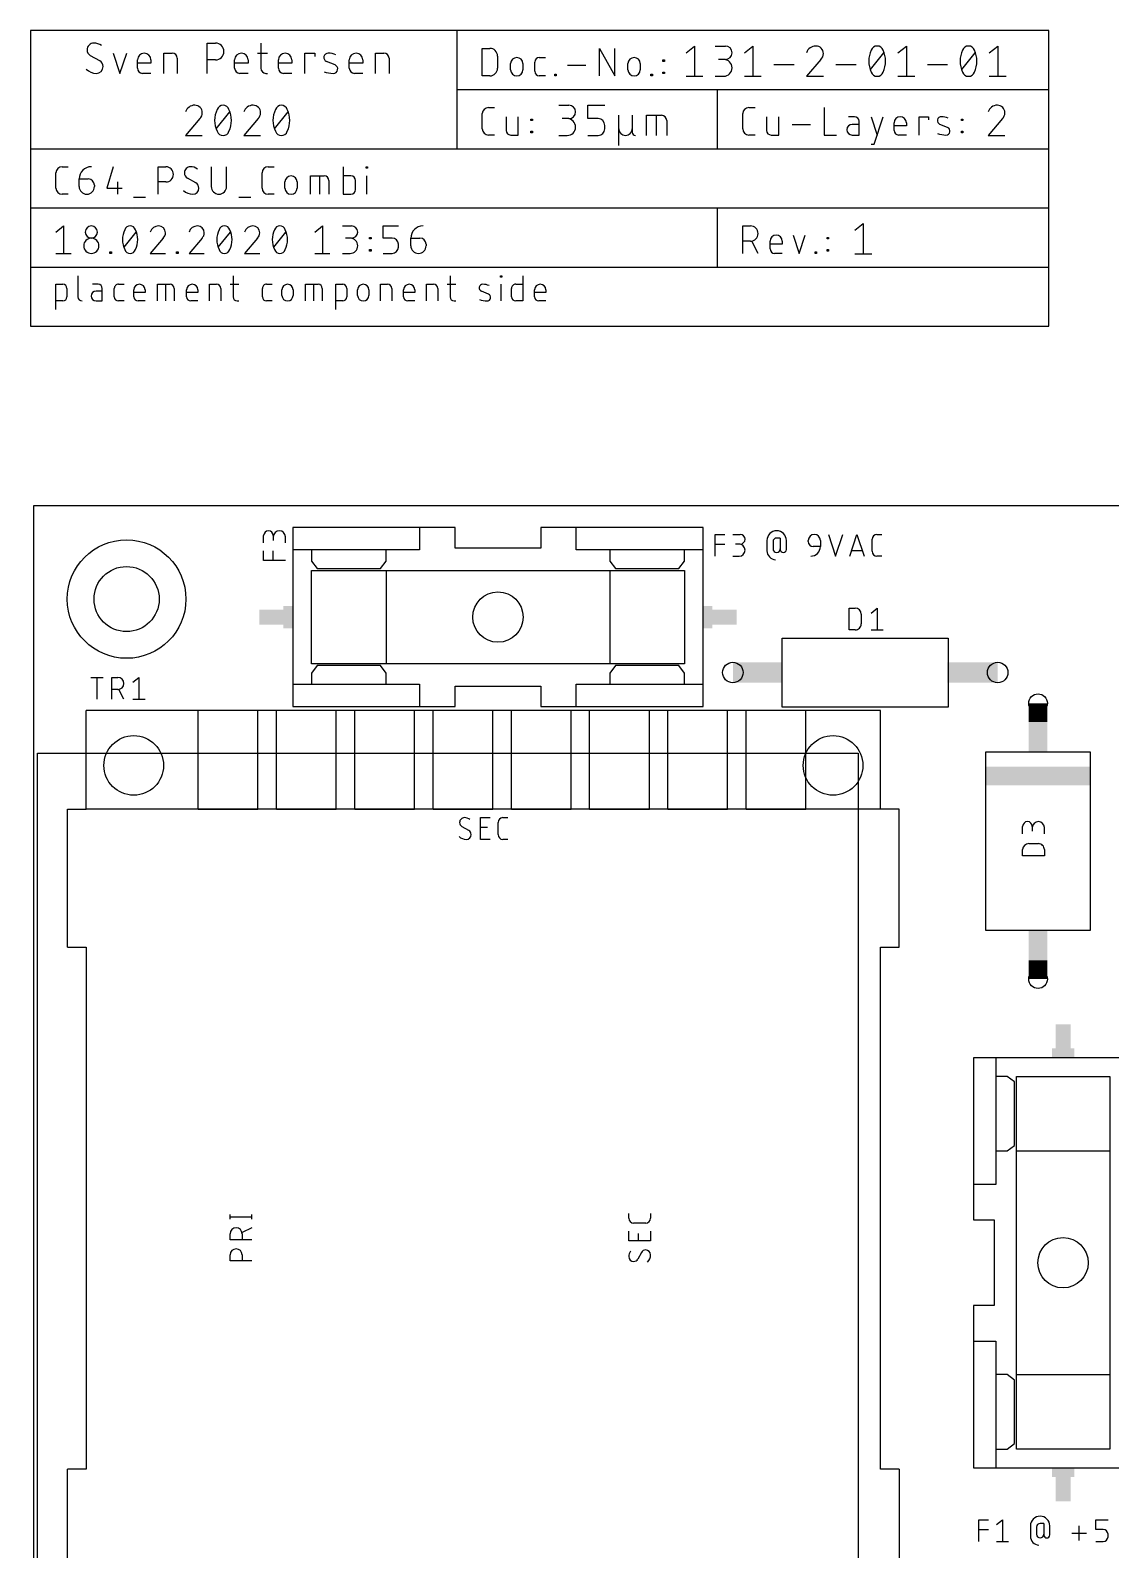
# Model space of a CAD drawing. Extents: x 0 to 94, y 0 to 124.
# Drawn here: x -0.2 to 57.8, y 42 to 123.5 of the extents above; entities that cross this region are included whole.
import ezdxf

# ---------------------------------------------------------------- set-up
doc = ezdxf.new("R2010")
doc.units = 0
for name, color, linetype in [('20', 30, 'CONTINUOUS'), ('21', 253, 'CONTINUOUS'), ('25', 253, 'CONTINUOUS'), ('48', 213, 'CONTINUOUS'), ('51', 253, 'CONTINUOUS')]:
    doc.layers.add(name, color=color, linetype=linetype)

# ---------------------------------------------------------------- blocks, each defined once
blk = doc.blocks.new('RECT')
blk.add_solid([(-0.5, -0.5), (0.5, -0.5), (-0.5, 0.5), (0.5, 0.5)])

msp = doc.modelspace()

# ---------------------------------------------------------------- linework, layer by layer
at = {"layer": '20'}
for p, q in [((94, 98), (0, 98)), ((0, 98), (0, 0))]:
    msp.add_line(p, q, dxfattribs=at)
for centre, radius in [((24.9113, 92.0325), 1.35), ((5.38, 84.075), 1.6), ((42.88, 84.075), 1.6), ((55.2138, 57.3938), 1.35)]:
    msp.add_circle(centre, radius, dxfattribs=at)
at = {"layer": '21'}
for p, q in [((2.3898, 110.3376), (2.3898, 109.2158)), ((10.7106, 110.3376), (10.7106, 109.2158)), ((22.3459, 110.3376), (22.3459, 109.2158)), ((25.0432, 110.2628), (25.0432, 110.3376)), ((25.0432, 110.3376), (25.118, 110.3376)), ((25.118, 110.2628), (25.0432, 110.2628)), ((25.118, 110.3376), (25.118, 110.2628)), ((26.2381, 110.3376), (26.2381, 108.9914)), ((1.2002, 108.5427), (1.2002, 109.8889)), ((1.2002, 109.8889), (1.5741, 109.8889)), ((1.7985, 109.6645), (1.7985, 109.2158)), ((3.4733, 109.8889), (3.1741, 109.8889)), ((3.6977, 109.5149), (3.3611, 109.5149)), ((3.6977, 108.9914), (3.6977, 109.6645)), ((4.3419, 109.2158), (4.3419, 109.6645)), ((4.5662, 109.8889), (4.8654, 109.8889)), ((5.3894, 109.2158), (5.3894, 109.5897)), ((5.9877, 109.4401), (5.3894, 109.4401)), ((5.9877, 109.5897), (5.9877, 109.4401)), ((6.6543, 108.9914), (6.6543, 109.8889)), ((6.6543, 109.8889), (7.3274, 109.8889)), ((7.103, 108.9914), (7.103, 109.8889)), ((7.5517, 109.6645), (7.5517, 108.9914)), ((8.2183, 109.2158), (8.2183, 109.5897)), ((8.8166, 109.4401), (8.2183, 109.4401)), ((8.8166, 109.5897), (8.8166, 109.4401)), ((9.4503, 108.9914), (9.4503, 109.8889)), ((9.4503, 109.8889), (9.8242, 109.8889)), ((10.0486, 109.6645), (10.0486, 108.9914)), ((10.561, 109.8889), (11.0098, 109.8889)), ((12.2812, 109.2158), (12.2812, 109.6645)), ((12.5056, 109.8889), (12.8047, 109.8889)), ((13.3287, 109.2906), (13.3287, 109.5897)), ((13.927, 109.5897), (13.927, 109.2906)), ((14.5936, 108.9914), (14.5936, 109.8889)), ((14.5936, 109.8889), (15.2667, 109.8889)), ((15.0423, 108.9914), (15.0423, 109.8889)), ((15.4911, 109.6645), (15.4911, 108.9914)), ((16.2119, 108.5427), (16.2119, 109.8889)), ((16.2119, 109.8889), (16.5858, 109.8889)), ((16.8102, 109.6645), (16.8102, 109.2158)), ((17.3896, 109.2906), (17.3896, 109.5897)), ((17.9879, 109.5897), (17.9879, 109.2906)), ((18.6216, 108.9914), (18.6216, 109.8889)), ((18.6216, 109.8889), (18.9955, 109.8889)), ((19.2199, 109.6645), (19.2199, 108.9914)), ((19.8536, 109.2158), (19.8536, 109.5897)), ((20.4519, 109.4401), (19.8536, 109.4401)), ((20.4519, 109.5897), (20.4519, 109.4401)), ((21.0855, 108.9914), (21.0855, 109.8889)), ((21.0855, 109.8889), (21.4595, 109.8889)), ((21.6838, 109.6645), (21.6838, 108.9914)), ((22.1963, 109.8889), (22.645, 109.8889)), ((24.4006, 109.3653), (24.0267, 109.5149)), ((25.0806, 108.9914), (25.0806, 109.8889)), ((25.6398, 109.2158), (25.6398, 109.6645)), ((25.8641, 109.8889), (26.2381, 109.8889)), ((26.8803, 109.2158), (26.8803, 109.5897)), ((27.4787, 109.4401), (26.8803, 109.4401)), ((27.4787, 109.5897), (27.4787, 109.4401)), ((1.5741, 108.9914), (1.2002, 108.9914)), ((3.3611, 108.9914), (3.6977, 108.9914)), ((4.8654, 108.9914), (4.5662, 108.9914)), ((5.9877, 108.9914), (5.6137, 108.9914)), ((8.8166, 108.9914), (8.4427, 108.9914)), ((10.935, 108.9914), (11.0098, 108.9914)), ((12.8047, 108.9914), (12.5056, 108.9914)), ((16.5858, 108.9914), (16.2119, 108.9914)), ((20.4519, 108.9914), (20.0779, 108.9914)), ((22.5702, 108.9914), (22.645, 108.9914)), ((26.2381, 108.9914), (25.8641, 108.9914)), ((27.4787, 108.9914), (27.1047, 108.9914)), ((13.9113, 96.8325), (13.9113, 88.4325)), ((20.7112, 96.8325), (13.9113, 96.8325)), ((22.6113, 96.8325), (20.7112, 96.8325)), ((20.7112, 96.8325), (20.7112, 95.6325)), ((22.6113, 95.7325), (22.6113, 96.8325)), ((29.1113, 96.8325), (27.2112, 96.8325)), ((27.2112, 96.8325), (27.2112, 95.7325)), ((35.9113, 96.8325), (29.1113, 96.8325)), ((29.1113, 95.6325), (29.1113, 96.8325)), ((35.9113, 95.6325), (35.9113, 96.8325)), ((36.5633, 95.3008), (36.5633, 96.4692)), ((36.5633, 96.4692), (37.0826, 96.4692)), ((37.5135, 96.4692), (37.903, 96.4692)), ((40.0521, 96.2745), (39.8574, 96.2745)), ((40.0521, 96.2745), (40.0521, 95.6578)), ((42.6302, 96.4692), (43.0197, 95.3008)), ((43.0197, 95.3008), (43.4092, 96.4692)), ((43.7732, 95.3008), (44.1627, 96.4692)), ((44.1627, 96.4692), (44.5522, 95.3008)), ((44.9778, 95.5604), (44.9778, 96.2096)), ((45.2375, 96.4692), (45.4971, 96.4692)), ((20.7112, 95.6325), (13.9113, 95.6325)), ((14.9113, 95.6325), (14.9113, 95.0325)), ((18.9113, 95.0325), (18.9113, 95.6325)), ((27.2112, 95.7325), (22.6113, 95.7325)), ((30.9113, 95.6325), (29.1113, 95.6325)), ((34.9113, 95.6325), (30.9113, 95.6325)), ((30.9113, 95.6325), (30.9113, 95.0325)), ((35.9113, 95.6325), (34.9113, 95.6325)), ((34.9113, 95.0325), (34.9113, 95.6325)), ((35.9113, 87.2325), (35.9113, 95.6325)), ((36.5633, 95.9499), (37.0826, 95.9499)), ((37.903, 95.9499), (37.6434, 95.9499)), ((39.3381, 96.1446), (39.3381, 95.5929)), ((39.6627, 96.0797), (39.6627, 95.6903)), ((40.3767, 95.6578), (40.3767, 96.1446)), ((41.5521, 96.0797), (41.5521, 96.1446)), ((42.2012, 95.8201), (41.8118, 95.8201)), ((42.2012, 96.1446), (42.2012, 95.8201)), ((44.4548, 95.5929), (43.8706, 95.5929)), ((14.9113, 95.0325), (15.2113, 94.6325)), ((15.2113, 94.6325), (18.6113, 94.6325)), ((18.6113, 94.6325), (18.9113, 95.0325)), ((30.9113, 95.0325), (31.2113, 94.6325)), ((31.2113, 94.6325), (34.6112, 94.6325)), ((34.6112, 94.6325), (34.9113, 95.0325)), ((37.5135, 95.3008), (37.8381, 95.3008)), ((45.4971, 95.3008), (45.2375, 95.3008)), ((14.9113, 89.5325), (14.9113, 94.5325)), ((14.9113, 94.5325), (18.9113, 94.5325)), ((14.9113, 94.5325), (18.9113, 94.5325)), ((18.9113, 94.5325), (30.9113, 94.5325)), ((18.9113, 94.5325), (18.9113, 89.5325)), ((30.9113, 94.5325), (34.9113, 94.5325)), ((30.9113, 94.5325), (30.9113, 89.5325)), ((30.9113, 94.5325), (34.9113, 94.5325)), ((34.9113, 94.5325), (34.9113, 89.5325)), ((40.1588, 87.2088), (40.1588, 90.9087)), ((40.1588, 90.9087), (49.0588, 90.9087)), ((49.0588, 90.9087), (49.0588, 87.2088)), ((18.9113, 89.5325), (14.9113, 89.5325)), ((18.9113, 89.5325), (14.9113, 89.5325)), ((15.2113, 89.4325), (14.9113, 89.0325)), ((14.9113, 89.0325), (14.9113, 88.4325)), ((18.6113, 89.4325), (15.2113, 89.4325)), ((18.9113, 89.0325), (18.6113, 89.4325)), ((30.9113, 89.5325), (18.9113, 89.5325)), ((18.9113, 88.4325), (18.9113, 89.0325)), ((34.9113, 89.5325), (30.9113, 89.5325)), ((34.9113, 89.5325), (30.9113, 89.5325)), ((31.2113, 89.4325), (30.9113, 89.0325)), ((30.9113, 89.0325), (30.9113, 88.4325)), ((34.6112, 89.4325), (31.2113, 89.4325)), ((34.9113, 89.0325), (34.6112, 89.4325)), ((34.9113, 88.4325), (34.9113, 89.0325)), ((13.9113, 88.4325), (13.9113, 87.2325)), ((13.9113, 88.4325), (14.9113, 88.4325)), ((14.9113, 88.4325), (18.9113, 88.4325)), ((18.9113, 88.4325), (20.7112, 88.4325)), ((20.7112, 88.4325), (20.7112, 87.2325)), ((22.6113, 87.2325), (22.6113, 88.3325)), ((22.6113, 88.3325), (27.2112, 88.3325)), ((27.2112, 88.3325), (27.2112, 87.2325)), ((29.1113, 87.2325), (29.1113, 88.4325)), ((29.1113, 88.4325), (35.9113, 88.4325)), ((13.9113, 87.2325), (20.7112, 87.2325)), ((20.7112, 87.2325), (22.6113, 87.2325)), ((27.2112, 87.2325), (29.1113, 87.2325)), ((29.1113, 87.2325), (35.9113, 87.2325)), ((49.0588, 87.2088), (40.1588, 87.2088)), ((2.83, 81.725), (2.83, 87.025)), ((45.43, 87.025), (2.83, 87.025)), ((8.83, 81.725), (8.83, 87.025)), ((12.03, 81.725), (12.03, 87.025)), ((13.03, 81.725), (13.03, 87.025)), ((16.23, 81.725), (16.23, 87.025)), ((17.23, 81.725), (17.23, 87.025)), ((20.43, 81.725), (20.43, 87.025)), ((21.43, 81.725), (21.43, 87.025)), ((24.63, 81.725), (24.63, 87.025)), ((25.63, 81.725), (25.63, 87.025)), ((28.83, 81.725), (28.83, 87.025)), ((29.83, 81.725), (29.83, 87.025)), ((33.03, 81.725), (33.03, 87.025)), ((34.03, 81.725), (34.03, 87.025)), ((37.23, 81.725), (37.23, 87.025)), ((38.23, 81.725), (38.23, 87.025)), ((41.43, 81.725), (41.43, 87.025)), ((45.43, 81.725), (45.43, 87.025)), ((51.0738, 75.2125), (51.0738, 84.8125)), ((51.0738, 84.8125), (56.6738, 84.8125)), ((56.6738, 84.8125), (56.6738, 75.2125)), ((0.225, 32.7375), (0.225, 84.7375)), ((0.225, 84.7375), (44.225, 84.7375)), ((44.225, 84.7375), (44.225, 32.7375)), ((1.83, 81.725), (2.83, 81.725)), ((1.83, 74.325), (1.83, 81.725)), ((45.43, 81.725), (2.83, 81.725)), ((8.83, 81.725), (12.03, 81.725)), ((13.03, 81.725), (16.23, 81.725)), ((17.23, 81.725), (20.43, 81.725)), ((21.43, 81.725), (24.63, 81.725)), ((25.63, 81.725), (28.83, 81.725)), ((29.83, 81.725), (33.03, 81.725)), ((34.03, 81.725), (37.23, 81.725)), ((38.23, 81.725), (41.43, 81.725)), ((46.43, 81.725), (45.43, 81.725)), ((46.43, 74.325), (46.43, 81.725)), ((23.3436, 80.5926), (22.9865, 80.7874)), ((23.9695, 80.1058), (23.9695, 81.2742)), ((23.9695, 81.2742), (24.4888, 81.2742)), ((23.9695, 80.7549), (24.359, 80.7549)), ((24.9164, 80.3654), (24.9164, 81.0146)), ((25.1761, 81.2742), (25.4357, 81.2742)), ((24.4888, 80.1058), (23.9695, 80.1058)), ((25.4357, 80.1058), (25.1761, 80.1058)), ((56.6738, 75.2125), (51.0738, 75.2125)), ((1.83, 74.325), (2.83, 74.325)), ((2.83, 74.325), (2.83, 46.325)), ((45.43, 46.325), (45.43, 74.325)), ((45.43, 74.325), (46.43, 74.325)), ((51.6138, 68.3937), (50.4138, 68.3937)), ((50.4138, 68.3937), (50.4138, 61.5938)), ((60.0138, 68.3937), (51.6138, 68.3937)), ((51.6138, 68.3937), (51.6138, 67.3937)), ((51.6138, 67.3937), (51.6138, 63.3938)), ((52.2138, 67.3937), (51.6138, 67.3937)), ((52.6138, 67.0938), (52.2138, 67.3937)), ((52.6138, 63.6938), (52.6138, 67.0938)), ((52.7138, 63.3938), (52.7138, 67.3937)), ((52.7138, 67.3937), (57.7138, 67.3937)), ((52.7138, 63.3938), (52.7138, 67.3937)), ((57.7138, 67.3937), (57.7138, 63.3938)), ((57.7138, 67.3937), (57.7138, 63.3938)), ((52.2138, 63.3938), (52.6138, 63.6938)), ((51.6138, 63.3938), (51.6138, 61.5938)), ((51.6138, 63.3938), (52.2138, 63.3938)), ((52.7138, 51.3938), (52.7138, 63.3938)), ((52.7138, 63.3938), (57.7138, 63.3938)), ((57.7138, 63.3938), (57.7138, 51.3938)), ((50.4138, 61.5938), (50.4138, 59.6938)), ((51.6138, 61.5938), (50.4138, 61.5938)), ((10.5458, 59.7253), (10.5458, 59.9849)), ((10.5458, 59.8551), (11.7142, 59.8551)), ((11.7142, 59.7253), (11.7142, 59.9849)), ((31.9258, 59.7836), (31.9258, 60.0432)), ((32.8346, 59.5239), (32.1854, 59.5239)), ((33.0942, 60.0432), (33.0942, 59.7836)), ((50.4138, 59.6938), (51.5138, 59.6938)), ((51.5138, 59.6938), (51.5138, 55.0938)), ((10.5458, 58.6235), (10.5458, 58.9481)), ((11.7142, 59.2726), (11.1949, 59.013)), ((11.1949, 58.9481), (11.1949, 58.6235)), ((31.9258, 58.577), (31.9258, 59.0963)), ((32.4451, 58.577), (32.4451, 58.9665)), ((33.0942, 59.0963), (33.0942, 58.577)), ((11.7142, 58.6235), (10.5458, 58.6235)), ((33.0942, 58.577), (31.9258, 58.577)), ((32.6074, 57.9511), (32.4126, 57.594)), ((10.5458, 57.4901), (10.5458, 57.8146)), ((11.7142, 57.4901), (10.5458, 57.4901)), ((11.1949, 57.8146), (11.1949, 57.4901)), ((51.5138, 55.0938), (50.4138, 55.0938)), ((50.4138, 55.0938), (50.4138, 53.1938)), ((50.4138, 53.1938), (50.4138, 46.3938)), ((50.4138, 53.1938), (51.6138, 53.1938)), ((51.6138, 53.1938), (51.6138, 46.3938)), ((52.2138, 51.3938), (51.6138, 51.3938)), ((52.6138, 51.0938), (52.2138, 51.3938)), ((52.7138, 47.3938), (52.7138, 51.3938)), ((52.7138, 51.3938), (57.7138, 51.3938)), ((52.7138, 47.3938), (52.7138, 51.3938)), ((57.7138, 51.3938), (57.7138, 47.3938)), ((57.7138, 51.3938), (57.7138, 47.3938)), ((52.6138, 47.6938), (52.6138, 51.0938)), ((51.6138, 47.3938), (52.2138, 47.3938)), ((52.2138, 47.3938), (52.6138, 47.6938)), ((57.7138, 47.3938), (52.7138, 47.3938)), ((2.83, 46.325), (1.83, 46.325)), ((1.83, 38.925), (1.83, 46.325)), ((46.43, 46.325), (45.43, 46.325)), ((46.43, 46.325), (46.43, 38.925)), ((50.4138, 46.3938), (58.8138, 46.3938)), ((50.6921, 42.437), (50.6921, 43.6055)), ((50.6921, 43.6055), (51.2113, 43.6055)), ((51.6423, 43.3458), (51.9668, 43.6055)), ((51.9668, 43.6055), (51.9668, 42.437)), ((53.4669, 43.2809), (53.4669, 42.7292)), ((53.7914, 43.216), (53.7914, 42.8265)), ((54.1809, 43.4107), (53.9861, 43.4107)), ((54.1809, 43.4107), (54.1809, 42.7941)), ((54.5054, 42.7941), (54.5054, 43.2809)), ((56.0816, 42.502), (56.0816, 43.2809)), ((56.9763, 43.0862), (56.9763, 43.6055)), ((56.9763, 43.6055), (57.6254, 43.6055)), ((50.6921, 43.0862), (51.2113, 43.0862)), ((51.6423, 42.437), (52.2914, 42.437)), ((55.6922, 42.8914), (56.4711, 42.8914)), ((57.3658, 43.0862), (56.9763, 43.0862)), ((56.9763, 42.437), (57.3658, 42.437)), ((57.6254, 42.6967), (57.6254, 42.8265))]:
    msp.add_line(p, q, dxfattribs=at)
for radius in [3.1789, 1.7463]:
    msp.add_circle((5, 93), radius, dxfattribs=at)
for centre, radius, start, end in [((1.5741, 109.6645), 0.2244, 0, 90), ((1.5741, 109.2158), 0.2244, 270.0008, 0), ((2.6141, 109.2158), 0.2244, 180, 270), ((3.3611, 109.2532), 0.2618, 90, 270), ((3.4733, 109.6645), 0.2244, 0, 90), ((4.5662, 109.6645), 0.2244, 89.9992, 180), ((4.5662, 109.2158), 0.2244, 180, 270), ((5.6885, 109.5897), 0.2992, 0, 180), ((5.6137, 109.2158), 0.2244, 180, 270), ((7.3274, 109.6645), 0.2244, 0, 90), ((8.5175, 109.5897), 0.2992, 0, 180), ((8.4427, 109.2158), 0.2244, 180, 270), ((9.8242, 109.6645), 0.2244, 0, 90), ((10.935, 109.2158), 0.2244, 180, 270), ((12.5056, 109.6645), 0.2244, 89.9992, 180), ((12.5056, 109.2158), 0.2244, 180, 270), ((13.6279, 109.5897), 0.2992, 0, 180), ((13.6279, 109.2906), 0.2992, 180, 0), ((15.2667, 109.6645), 0.2244, 0, 90), ((16.5858, 109.6645), 0.2244, 0, 90), ((16.5858, 109.2158), 0.2244, 270.0008, 0), ((17.6888, 109.5897), 0.2992, 0, 180), ((17.6888, 109.2906), 0.2992, 180, 0), ((18.9955, 109.6645), 0.2244, 0, 90), ((20.1527, 109.5897), 0.2992, 0, 180), ((20.0779, 109.2158), 0.2244, 180, 270), ((21.4595, 109.6645), 0.2244, 0, 90), ((22.5702, 109.2158), 0.2244, 180, 270), ((24.0987, 109.695), 0.1939, 89.181, 248.1986), ((24.0893, 109.0396), 0.8493, 65.7609, 89.181), ((24.3286, 109.1853), 0.1939, 269.181, 68.1986), ((25.8641, 109.6645), 0.2244, 89.9992, 180), ((25.8641, 109.2158), 0.2244, 180, 270), ((27.1795, 109.5897), 0.2992, 0, 180), ((27.1047, 109.2158), 0.2244, 180, 270), ((24.344, 110.2597), 1.2684, 250.2096, 269.181), ((37.903, 96.2096), 0.2596, 270, 90), ((39.8574, 96.1446), 0.5193, 0, 180), ((39.8574, 96.0797), 0.1947, 90, 179.9991), ((41.8767, 96.1446), 0.3246, 0, 180), ((45.2375, 96.2096), 0.2596, 90.0007, 180), ((37.8381, 95.6254), 0.3246, 270, 90), ((39.8261, 95.5929), 0.488, 180, 266.05), ((39.8574, 95.6903), 0.1947, 180, 0), ((40.2144, 95.6578), 0.1623, 180, 0), ((41.8118, 96.0797), 0.2596, 180, 270), ((41.682, 95.8201), 0.5193, 270, 0), ((45.2375, 95.5604), 0.2596, 180, 270), ((23.1204, 81.0146), 0.2637, 179.9998, 239.4902), ((23.1164, 81.0146), 0.2596, 89.9993, 180), ((23.1164, 80.7874), 0.4868, 53.1301, 89.9993), ((25.1761, 81.0146), 0.2596, 90.0007, 180), ((23.2137, 80.6543), 0.5485, 224.761, 269.9999), ((23.2137, 80.3654), 0.2596, 270, 0), ((23.2097, 80.3654), 0.2637, 0.0001, 59.4899), ((25.1761, 80.3654), 0.2596, 180, 270), ((32.1854, 59.7836), 0.2596, 180.0014, 270), ((32.8346, 59.7836), 0.2596, 270, 0), ((10.8704, 58.9481), 0.3246, 0, 180), ((10.8704, 57.8146), 0.3246, 0, 180), ((32.4126, 57.7239), 0.4868, 143.1294, 180), ((32.8346, 57.8172), 0.2637, 90.0001, 149.4899), ((32.8346, 57.8212), 0.2596, 0, 90), ((32.1854, 57.7239), 0.2596, 180, 270), ((32.1854, 57.7279), 0.2637, 269.9998, 329.4902), ((32.5457, 57.8212), 0.5485, 314.761, 359.9999), ((53.9861, 43.2809), 0.5193, 0, 180), ((53.9861, 43.216), 0.1947, 90, 179.9991), ((53.9548, 42.7292), 0.488, 180, 266.05), ((53.9861, 42.8265), 0.1947, 180, 0), ((54.3432, 42.7941), 0.1623, 180, 0), ((57.3658, 42.8265), 0.2596, 0, 90), ((57.3658, 42.6967), 0.2596, 270, 0)]:
    msp.add_arc(centre, radius, start, end, dxfattribs=at)
at = {"layer": '25'}
for p, q in [((12.3483, 96.0123), (12.3483, 96.4018)), ((12.8676, 96.4018), (12.8676, 96.1421)), ((13.5167, 96.0123), (13.5167, 96.3368)), ((12.3483, 95.062), (12.3483, 95.5813)), ((12.8676, 95.062), (12.8676, 95.5813)), ((13.5167, 95.062), (12.3483, 95.062)), ((43.742, 91.3421), (43.742, 92.5105)), ((43.742, 92.5105), (44.0666, 92.5105)), ((44.3912, 92.1859), (44.3912, 91.6666)), ((44.9231, 92.2508), (45.2477, 92.5105)), ((45.2477, 92.5105), (45.2477, 91.3421)), ((44.0666, 91.3421), (43.742, 91.3421)), ((44.9231, 91.3421), (45.5723, 91.3421)), ((3.0896, 88.8004), (3.7387, 88.8004)), ((3.4141, 87.6321), (3.4141, 88.8004)), ((4.2018, 87.6321), (4.2018, 88.8004)), ((4.2018, 88.8004), (4.5264, 88.8004)), ((4.5264, 88.1513), (4.2018, 88.1513)), ((4.8509, 87.6321), (4.5913, 88.1513)), ((5.3374, 88.5408), (5.662, 88.8004)), ((5.662, 88.8004), (5.662, 87.6321)), ((5.3374, 87.6321), (5.9866, 87.6321)), ((53.0471, 80.4131), (53.0471, 80.8026)), ((53.5663, 80.8026), (53.5663, 80.543)), ((54.2155, 80.4131), (54.2155, 80.7377)), ((53.3716, 79.8812), (53.8909, 79.8812)), ((53.0471, 79.2321), (53.0471, 79.5566)), ((54.2155, 79.2321), (53.0471, 79.2321)), ((54.2155, 79.5566), (54.2155, 79.2321))]:
    msp.add_line(p, q, dxfattribs=at)
for centre, radius, start, end in [((12.6079, 96.4018), 0.2596, 0, 180), ((13.1921, 96.3368), 0.3246, 0, 180), ((44.0666, 92.1859), 0.3246, 0, 90), ((44.0666, 91.6666), 0.3246, 269.9994, 0), ((4.5264, 88.4759), 0.3246, 270, 90), ((53.3067, 80.8026), 0.2596, 0, 180), ((53.8909, 80.7377), 0.3246, 0, 180), ((53.3716, 79.5566), 0.3246, 90, 180), ((53.8909, 79.5566), 0.3246, 359.9994, 90)]:
    msp.add_arc(centre, radius, start, end, dxfattribs=at)
at = {"layer": '48'}
for p, q in [((22.7013, 123.5075), (-0.1588, 123.5075)), ((-0.1588, 123.5075), (-0.1588, 117.1575)), ((54.4513, 123.5075), (22.7013, 123.5075)), ((22.7013, 123.5075), (22.7013, 120.3325)), ((54.4513, 120.3325), (54.4513, 123.5075)), ((4.281, 122.2862), (4.6422, 121.2024)), ((4.6422, 121.2024), (5.0035, 122.2862)), ((6.9904, 121.2024), (6.9904, 122.2862)), ((6.9904, 122.2862), (7.4419, 122.2862)), ((9.3179, 121.2024), (9.3179, 122.8281)), ((9.3179, 122.8281), (9.7695, 122.8281)), ((12.019, 122.2862), (12.5608, 122.2862)), ((12.1996, 122.8281), (12.1996, 121.4734)), ((14.554, 121.2024), (14.554, 122.2862)), ((14.554, 122.2862), (15.0958, 122.2862)), ((15.0958, 122.2862), (15.0958, 122.1056)), ((18.3491, 121.2024), (18.3491, 122.2862)), ((18.3491, 122.2862), (18.8006, 122.2862)), ((24.0729, 121.0691), (24.0729, 122.5423)), ((24.0729, 122.5423), (24.4821, 122.5423)), ((30.366, 121.0691), (30.366, 122.5423)), ((30.366, 122.5423), (31.1845, 121.0691)), ((31.1845, 121.0691), (31.1845, 122.5423)), ((35.0012, 122.3081), (35.4528, 122.6693)), ((35.4528, 122.6693), (35.4528, 121.0437)), ((36.5643, 122.6693), (37.1062, 122.6693)), ((38.1274, 122.3081), (38.579, 122.6693)), ((38.579, 122.6693), (38.579, 121.0437)), ((44.8871, 121.4049), (45.6096, 122.3081)), ((46.3599, 122.3081), (46.8114, 122.6693)), ((46.8114, 122.6693), (46.8114, 121.0437)), ((49.7849, 121.4049), (50.5073, 122.3081)), ((51.2577, 122.3081), (51.7092, 122.6693)), ((51.7092, 122.6693), (51.7092, 121.0437)), ((3.5584, 121.8798), (3.0617, 122.1507)), ((5.5836, 121.4734), (5.5836, 121.9249)), ((6.3061, 121.7443), (5.5836, 121.7443)), ((6.3061, 121.9249), (6.3061, 121.7443)), ((7.7129, 122.0153), (7.7129, 121.2024)), ((9.7695, 121.9249), (9.3179, 121.9249)), ((10.794, 121.4734), (10.794, 121.9249)), ((11.5165, 121.7443), (10.794, 121.7443)), ((11.5165, 121.9249), (11.5165, 121.7443)), ((13.1387, 121.4734), (13.1387, 121.9249)), ((13.8611, 121.7443), (13.1387, 121.7443)), ((13.8611, 121.9249), (13.8611, 121.7443)), ((16.1746, 121.654), (15.723, 121.8346)), ((16.9423, 121.4734), (16.9423, 121.9249)), ((17.6647, 121.7443), (16.9423, 121.7443)), ((17.6647, 121.9249), (17.6647, 121.7443)), ((19.0716, 122.0153), (19.0716, 121.2024)), ((24.8913, 122.1331), (24.8913, 121.4783)), ((25.5917, 121.3965), (25.5917, 121.7239)), ((26.2465, 121.7239), (26.2465, 121.3965)), ((26.8822, 121.3146), (26.8822, 121.8057)), ((27.1277, 122.0512), (27.4551, 122.0512)), ((28.6489, 121.642), (29.6311, 121.642)), ((31.8849, 121.3965), (31.8849, 121.7239)), ((32.5396, 121.7239), (32.5396, 121.3965)), ((33.757, 121.8466), (33.757, 121.9285)), ((33.757, 121.9285), (33.8389, 121.9285)), ((33.8389, 121.8466), (33.757, 121.8466)), ((33.8389, 121.9285), (33.8389, 121.8466)), ((37.1062, 121.9468), (36.7449, 121.9468)), ((39.7045, 121.6759), (40.7882, 121.6759)), ((42.2297, 121.9468), (41.4621, 121.0437)), ((43.0391, 121.6759), (44.1229, 121.6759)), ((47.9369, 121.6759), (49.0206, 121.6759)), ((6.3061, 121.2024), (5.8545, 121.2024)), ((11.5165, 121.2024), (11.0649, 121.2024)), ((12.4705, 121.2024), (12.5608, 121.2024)), ((13.8611, 121.2024), (13.4096, 121.2024)), ((17.6647, 121.2024), (17.2132, 121.2024)), ((24.4821, 121.0691), (24.0729, 121.0691)), ((27.4551, 121.0691), (27.1277, 121.0691)), ((27.9594, 121.0691), (27.9594, 121.1509)), ((27.9594, 121.1509), (28.0412, 121.1509)), ((28.0412, 121.0691), (27.9594, 121.0691)), ((28.0412, 121.1509), (28.0412, 121.0691)), ((33.1128, 121.0691), (33.1128, 121.1509)), ((33.1128, 121.1509), (33.1947, 121.1509)), ((33.1947, 121.0691), (33.1128, 121.0691)), ((33.1947, 121.1509), (33.1947, 121.0691)), ((33.757, 121.1919), (33.757, 121.2737)), ((33.757, 121.2737), (33.8389, 121.2737)), ((33.8389, 121.1919), (33.757, 121.1919)), ((33.8389, 121.2737), (33.8389, 121.1919)), ((35.0012, 121.0437), (35.9043, 121.0437)), ((36.5643, 121.0437), (37.0159, 121.0437)), ((38.1274, 121.0437), (39.0306, 121.0437)), ((41.4621, 121.0437), (42.3652, 121.0437)), ((46.3599, 121.0437), (47.263, 121.0437)), ((51.2577, 121.0437), (52.1608, 121.0437)), ((22.7013, 120.3325), (22.7013, 117.1575)), ((22.7013, 120.3325), (36.6713, 120.3325)), ((36.6713, 120.3325), (54.4513, 120.3325)), ((36.6713, 120.3325), (36.6713, 117.1575)), ((54.4513, 117.1575), (54.4513, 120.3325)), ((9.8109, 118.2299), (10.5334, 119.1331)), ((12.9372, 118.2299), (13.6597, 119.1331)), ((24.0729, 118.2215), (24.0729, 119.0399)), ((24.4002, 119.3673), (24.7276, 119.3673)), ((28.175, 119.4943), (28.7168, 119.4943)), ((29.7381, 118.7718), (29.7381, 119.4943)), ((29.7381, 119.4943), (30.6412, 119.4943)), ((38.0429, 118.2215), (38.0429, 119.0399)), ((38.3702, 119.3673), (38.6976, 119.3673)), ((42.4121, 119.3673), (42.4121, 117.8941)), ((8.9252, 118.7718), (8.1575, 117.8687)), ((12.0514, 118.7718), (11.2838, 117.8687)), ((25.3489, 118.8762), (25.3489, 118.1396)), ((26.0037, 117.8941), (26.0037, 118.8762)), ((26.676, 118.6716), (26.676, 118.7535)), ((26.676, 118.7535), (26.7578, 118.7535)), ((26.7578, 118.6716), (26.676, 118.6716)), ((26.7578, 118.7535), (26.7578, 118.6716)), ((28.7168, 118.7718), (28.3556, 118.7718)), ((30.2799, 118.7718), (29.7381, 118.7718)), ((30.6412, 118.2299), (30.6412, 118.4106)), ((31.3906, 117.3268), (31.3906, 118.9524)), ((32.1131, 118.9524), (32.1131, 118.2299)), ((32.1131, 118.2299), (32.1131, 118.0493)), ((32.8782, 117.8687), (32.8782, 118.9524)), ((32.8782, 118.9524), (33.691, 118.9524)), ((33.4201, 117.8687), (33.4201, 118.9524)), ((33.9619, 118.6815), (33.9619, 117.8687)), ((39.3189, 118.8762), (39.3189, 118.1396)), ((39.9737, 117.8941), (39.9737, 118.8762)), ((40.6914, 118.467), (41.6735, 118.467)), ((44.0302, 118.8762), (43.7028, 118.8762)), ((44.2757, 118.467), (43.9074, 118.467)), ((44.2757, 117.8941), (44.2757, 118.6307)), ((44.9184, 118.8762), (45.2457, 117.8941)), ((45.0821, 117.403), (45.5731, 118.8762)), ((46.1572, 118.1396), (46.1572, 118.5489)), ((46.8119, 118.3852), (46.1572, 118.3852)), ((46.8119, 118.5489), (46.8119, 118.3852)), ((47.5055, 117.8941), (47.5055, 118.8762)), ((47.5055, 118.8762), (47.9966, 118.8762)), ((47.9966, 118.8762), (47.9966, 118.7125)), ((49.0181, 118.3033), (48.6089, 118.467)), ((49.7637, 118.6716), (49.7637, 118.7535)), ((49.7637, 118.7535), (49.8455, 118.7535)), ((49.8455, 118.6716), (49.7637, 118.6716)), ((49.8455, 118.7535), (49.8455, 118.6716)), ((51.9613, 118.7718), (51.1937, 117.8687)), ((8.1575, 117.8687), (9.0606, 117.8687)), ((11.2838, 117.8687), (12.1869, 117.8687)), ((24.7276, 117.8941), (24.4002, 117.8941)), ((25.5945, 117.8941), (26.0037, 117.8941)), ((26.676, 118.0169), (26.676, 118.0987)), ((26.676, 118.0987), (26.7578, 118.0987)), ((26.7578, 118.0169), (26.676, 118.0169)), ((26.7578, 118.0987), (26.7578, 118.0169)), ((28.175, 117.8687), (28.6265, 117.8687)), ((29.7381, 117.8687), (30.2799, 117.8687)), ((38.6976, 117.8941), (38.3702, 117.8941)), ((39.5645, 117.8941), (39.9737, 117.8941)), ((42.4121, 117.8941), (43.0668, 117.8941)), ((43.9074, 117.8941), (44.2757, 117.8941)), ((44.9184, 117.403), (45.0821, 117.403)), ((46.8119, 117.8941), (46.4027, 117.8941)), ((49.7637, 118.0169), (49.7637, 118.0987)), ((49.7637, 118.0987), (49.8455, 118.0987)), ((49.8455, 118.0169), (49.7637, 118.0169)), ((49.8455, 118.0987), (49.8455, 118.0169)), ((51.1937, 117.8687), (52.0968, 117.8687)), ((-0.1588, 117.1575), (-0.1588, 113.9825)), ((-0.1588, 117.1575), (22.7013, 117.1575)), ((22.7013, 117.1575), (36.6713, 117.1575)), ((36.6713, 117.1575), (54.4513, 117.1575)), ((54.4513, 113.9825), (54.4513, 117.1575)), ((1.2128, 115.0465), (1.2128, 115.8649)), ((1.5402, 116.1923), (1.8676, 116.1923)), ((4.2706, 116.1923), (3.9432, 115.0465)), ((6.6947, 114.7191), (6.6947, 116.1923)), ((6.6947, 116.1923), (7.1039, 116.1923)), ((9.5427, 116.1923), (9.5427, 115.1283)), ((10.3611, 115.1283), (10.3611, 116.1923)), ((12.2631, 115.0465), (12.2631, 115.8649)), ((12.5905, 116.1923), (12.9178, 116.1923)), ((16.6205, 116.1923), (16.6205, 114.7191)), ((17.8394, 116.1105), (17.8394, 116.1923)), ((17.8394, 116.1923), (17.9212, 116.1923)), ((17.9212, 116.1105), (17.8394, 116.1105)), ((17.9212, 116.1923), (17.9212, 116.1105)), ((2.4566, 115.5375), (2.9477, 115.5375)), ((2.4566, 115.1283), (2.4566, 115.5375)), ((3.2751, 115.2102), (3.2751, 115.1283)), ((3.9432, 115.0465), (4.7617, 115.0465)), ((4.5161, 115.3739), (4.5161, 114.7191)), ((7.1039, 115.3739), (6.6947, 115.3739)), ((8.7108, 115.3329), (8.2607, 115.5785)), ((13.4896, 115.0465), (13.4896, 115.3739)), ((14.1444, 115.3739), (14.1444, 115.0465)), ((14.862, 114.7191), (14.862, 115.7012)), ((14.862, 115.7012), (15.5986, 115.7012)), ((15.3531, 114.7191), (15.3531, 115.7012)), ((15.8442, 115.4557), (15.8442, 114.7191)), ((17.0297, 115.7012), (16.6205, 115.7012)), ((17.2752, 114.9646), (17.2752, 115.4557)), ((17.8803, 114.7191), (17.8803, 115.7012)), ((1.8676, 114.7191), (1.5402, 114.7191)), ((5.363, 114.5554), (6.0177, 114.5554)), ((11.012, 114.5554), (11.6667, 114.5554)), ((12.9178, 114.7191), (12.5905, 114.7191)), ((16.6205, 114.7191), (17.0297, 114.7191)), ((-0.1588, 113.9825), (-0.1588, 110.8075)), ((-0.1588, 113.9825), (36.6713, 113.9825)), ((36.6713, 113.9825), (54.4513, 113.9825)), ((36.6713, 113.9825), (36.6713, 110.8075)), ((54.4513, 110.8075), (54.4513, 113.9825)), ((1.2128, 112.6899), (1.6221, 113.0173)), ((1.6221, 113.0173), (1.6221, 111.5441)), ((4.8625, 111.8715), (5.5172, 112.6899)), ((9.9168, 111.8715), (10.5716, 112.6899)), ((12.89, 111.8715), (13.5447, 112.6899)), ((15.0875, 112.6899), (15.4968, 113.0173)), ((15.4968, 113.0173), (15.4968, 111.5441)), ((16.5741, 113.0173), (17.0652, 113.0173)), ((18.7544, 112.3625), (18.7544, 113.0173)), ((18.7544, 113.0173), (19.5729, 113.0173)), ((38.0429, 111.5441), (38.0429, 113.0173)), ((38.0429, 113.0173), (38.4521, 113.0173)), ((40.7397, 112.5262), (41.067, 111.5441)), ((41.067, 111.5441), (41.3944, 112.5262)), ((44.05, 112.7831), (44.5015, 113.1443)), ((44.5015, 113.1443), (44.5015, 111.5187)), ((6.9629, 112.3625), (6.2672, 111.5441)), ((9.0441, 112.3625), (8.3484, 111.5441)), ((12.0172, 112.3625), (11.3216, 111.5441)), ((17.0652, 112.3625), (16.7378, 112.3625)), ((18.0326, 112.3216), (18.0326, 112.4035)), ((18.0326, 112.4035), (18.1144, 112.4035)), ((18.1144, 112.3216), (18.0326, 112.3216)), ((18.0326, 111.6669), (18.0326, 111.7487)), ((18.0326, 111.7487), (18.1144, 111.7487)), ((18.1144, 111.6669), (18.0326, 111.6669)), ((18.1144, 112.4035), (18.1144, 112.3216)), ((18.1144, 111.7487), (18.1144, 111.6669)), ((19.2455, 112.3625), (18.7544, 112.3625)), ((19.5729, 111.8715), (19.5729, 112.0352)), ((20.241, 112.3625), (20.7321, 112.3625)), ((20.241, 111.9533), (20.241, 112.3625)), ((21.0594, 112.0352), (21.0594, 111.9533)), ((38.4521, 112.1989), (38.0429, 112.1989)), ((38.8613, 111.5441), (38.5339, 112.1989)), ((39.5008, 111.7896), (39.5008, 112.1989)), ((40.1556, 112.0352), (39.5008, 112.0352)), ((40.1556, 112.1989), (40.1556, 112.0352)), ((42.5622, 112.3216), (42.5622, 112.4035)), ((42.5622, 112.4035), (42.6441, 112.4035)), ((42.6441, 112.3216), (42.5622, 112.3216)), ((42.5622, 111.6669), (42.5622, 111.7487)), ((42.5622, 111.7487), (42.6441, 111.7487)), ((42.6441, 111.6669), (42.5622, 111.6669)), ((42.6441, 112.4035), (42.6441, 112.3216)), ((42.6441, 111.7487), (42.6441, 111.6669)), ((1.2128, 111.5441), (2.0313, 111.5441)), ((4.1083, 111.5441), (4.1083, 111.6259)), ((4.1083, 111.6259), (4.1902, 111.6259)), ((4.1902, 111.5441), (4.1083, 111.5441)), ((4.1902, 111.6259), (4.1902, 111.5441)), ((6.2672, 111.5441), (7.0856, 111.5441)), ((7.6761, 111.5441), (7.6761, 111.6259)), ((7.6761, 111.6259), (7.7579, 111.6259)), ((7.7579, 111.5441), (7.6761, 111.5441)), ((7.7579, 111.6259), (7.7579, 111.5441)), ((8.3484, 111.5441), (9.1668, 111.5441)), ((11.3216, 111.5441), (12.14, 111.5441)), ((15.0875, 111.5441), (15.906, 111.5441)), ((16.5741, 111.5441), (16.9833, 111.5441)), ((18.7544, 111.5441), (19.2455, 111.5441)), ((40.1556, 111.5441), (39.7464, 111.5441)), ((41.9181, 111.5441), (41.9181, 111.6259)), ((41.9181, 111.6259), (41.9999, 111.6259)), ((41.9999, 111.5441), (41.9181, 111.5441)), ((41.9999, 111.6259), (41.9999, 111.5441)), ((44.05, 111.5187), (44.9531, 111.5187)), ((-0.1588, 110.8075), (-0.1588, 107.6325)), ((-0.1588, 110.8075), (36.6713, 110.8075)), ((36.6713, 110.8075), (54.4513, 110.8075)), ((54.4513, 107.6325), (54.4513, 110.8075)), ((-0.1588, 107.6325), (54.4513, 107.6325))]:
    msp.add_line(p, q, dxfattribs=at)
for centre, radius, start, end in [((3.248, 122.4668), 0.3669, 179.9998, 239.49), ((3.2424, 122.4668), 0.3612, 89.9995, 180), ((3.2423, 122.1507), 0.6773, 53.1301, 89.9995), ((5.9448, 121.9249), 0.3612, 0, 180), ((7.4419, 122.0152), 0.2709, 0.0007, 90), ((9.7695, 122.3765), 0.4516, 270, 90), ((11.1552, 121.9249), 0.3612, 0, 180), ((13.4999, 121.9249), 0.3612, 0, 180), ((15.81, 122.052), 0.2342, 89.1818, 248.1988), ((15.7987, 121.2607), 1.0256, 65.7611, 89.1818), ((17.3035, 121.9249), 0.3612, 0, 180), ((18.8006, 122.0152), 0.2709, 0.0007, 90), ((24.4821, 122.1331), 0.4092, 359.9996, 90), ((37.1062, 122.3081), 0.3612, 270, 90), ((41.9588, 122.1472), 0.5221, 90.0001, 162.0549), ((41.9588, 122.2629), 0.4064, 0, 90), ((41.9287, 122.2629), 0.4365, 313.6036, 359.9997), ((46.1364, 121.8565), 1.3396, 154.0109, 180.0001), ((45.2483, 122.3352), 0.3342, 90.0001, 161.0756), ((45.2483, 122.3351), 0.3342, 18.9248, 90), ((44.3603, 121.8565), 1.3396, 360, 25.9891), ((51.0342, 121.8565), 1.3396, 154.0109, 180.0001), ((50.1461, 122.3352), 0.3342, 90.0001, 161.0756), ((50.1461, 122.3351), 0.3342, 18.9248, 90), ((49.258, 121.8565), 1.3396, 360, 25.9891), ((3.3778, 121.5637), 0.3612, 270, 0), ((3.3722, 121.5637), 0.3669, 0, 59.4898), ((5.8545, 121.4734), 0.2709, 180, 270), ((11.0649, 121.4734), 0.2709, 180, 270), ((12.4705, 121.4734), 0.2709, 180, 270), ((13.4096, 121.4734), 0.2709, 180, 270), ((16.0876, 121.4366), 0.2342, 269.1818, 68.1988), ((17.2132, 121.4734), 0.2709, 180, 270), ((24.4821, 121.4783), 0.4092, 270.0004, 360), ((25.9191, 121.7239), 0.3274, 0, 180), ((27.1277, 121.8057), 0.2455, 90, 180), ((32.2123, 121.7239), 0.3274, 0, 180), ((37.0159, 121.4953), 0.4516, 270, 90), ((46.1364, 121.8565), 1.3396, 180, 205.9889), ((44.3602, 121.8565), 1.3396, 334.0111, 360), ((51.0342, 121.8565), 1.3396, 180, 205.9889), ((49.258, 121.8565), 1.3396, 334.0111, 360), ((3.3778, 121.9656), 0.7631, 224.7608, 269.9999), ((16.1061, 122.7339), 1.5316, 250.2089, 269.1818), ((25.9191, 121.3965), 0.3274, 180, 0), ((27.1277, 121.3146), 0.2455, 180, 270), ((32.2123, 121.3965), 0.3274, 180, 0), ((45.2483, 121.3779), 0.3342, 198.925, 270), ((45.2483, 121.3779), 0.3342, 269.9999, 341.0745), ((50.1461, 121.3779), 0.3342, 198.925, 270), ((50.1461, 121.3779), 0.3342, 269.9999, 341.0745), ((8.6542, 118.9722), 0.5221, 90.0001, 162.0549), ((8.6542, 119.0879), 0.4064, 0, 90), ((8.6241, 119.0879), 0.4365, 313.6036, 359.9997), ((11.0602, 118.6815), 1.3396, 154.0109, 180.0001), ((10.1722, 119.1602), 0.3342, 90.0001, 161.0756), ((10.1722, 119.1601), 0.3342, 18.9248, 90), ((9.2841, 118.6815), 1.3396, 360, 25.9891), ((11.7805, 118.9722), 0.5221, 90.0001, 162.0549), ((11.7805, 119.0879), 0.4064, 0, 90), ((11.7504, 119.0879), 0.4365, 313.6036, 359.9997), ((14.1865, 118.6815), 1.3396, 154.0109, 180.0001), ((13.2984, 119.1602), 0.3342, 90.0001, 161.0756), ((13.2984, 119.1601), 0.3342, 18.9248, 90), ((12.4104, 118.6815), 1.3396, 360, 25.9891), ((24.4002, 119.0399), 0.3274, 90.0005, 180), ((28.7168, 119.1331), 0.3612, 270, 90), ((38.3702, 119.0399), 0.3274, 90.0005, 180), ((51.6904, 118.9722), 0.5221, 90.0001, 162.0549), ((51.6904, 119.0879), 0.4064, 0, 90), ((51.6603, 119.0879), 0.4365, 313.6036, 359.9997), ((11.0603, 118.6815), 1.3396, 180, 205.9889), ((9.2841, 118.6815), 1.3396, 334.0111, 360), ((14.1865, 118.6815), 1.3396, 180, 205.9889), ((12.4104, 118.6815), 1.3396, 334.0111, 360), ((24.4002, 118.2215), 0.3274, 180, 270), ((28.6265, 118.3203), 0.4516, 270, 90), ((30.2799, 118.4106), 0.3612, 0, 90), ((30.2799, 118.2299), 0.3612, 270, 0), ((31.7519, 118.2299), 0.3612, 180, 0), ((33.691, 118.6815), 0.2709, 0, 90), ((38.3702, 118.2215), 0.3274, 180, 270), ((43.9074, 118.1806), 0.2865, 90, 270), ((44.0302, 118.6307), 0.2455, 0, 90), ((46.4846, 118.5489), 0.3274, 0, 180), ((48.6877, 118.664), 0.2122, 89.1816, 248.1986), ((48.6775, 117.9469), 0.9294, 65.761, 89.1816), ((48.9393, 118.1063), 0.2122, 269.1816, 68.1989), ((10.1722, 118.2029), 0.3342, 198.925, 270), ((10.1722, 118.2029), 0.3342, 269.9999, 341.0745), ((13.2984, 118.2029), 0.3342, 198.925, 270), ((13.2984, 118.2029), 0.3342, 269.9999, 341.0745), ((25.5945, 118.1396), 0.2455, 180, 270), ((32.2937, 118.0493), 0.1806, 180, 270), ((39.5645, 118.1396), 0.2455, 180, 270), ((46.4027, 118.1396), 0.2455, 180, 270), ((48.9561, 119.282), 1.388, 250.2089, 269.1815), ((1.5402, 115.8649), 0.3274, 90.0005, 180), ((3.1114, 115.5375), 0.6548, 90.0003, 180), ((7.1039, 115.7831), 0.4092, 270, 90), ((8.4244, 115.8649), 0.3274, 89.9995, 180), ((8.4295, 115.8649), 0.3325, 180.0001, 239.4891), ((8.4244, 115.5785), 0.6138, 53.1301, 89.9994), ((12.5905, 115.8649), 0.3274, 90.0005, 180), ((1.5402, 115.0465), 0.3274, 180, 270), ((2.8659, 115.1283), 0.4092, 180, 0), ((2.9477, 115.2102), 0.3274, 0, 90), ((8.5471, 115.4107), 0.6916, 224.7606, 269.9999), ((8.5471, 115.0465), 0.3274, 270, 0), ((8.542, 115.0465), 0.3325, 0.0001, 59.4901), ((9.9519, 115.1283), 0.4092, 180, 0), ((12.5905, 115.0465), 0.3274, 180, 270), ((13.817, 115.3739), 0.3274, 0, 180), ((13.817, 115.0465), 0.3274, 180, 0), ((15.5986, 115.4557), 0.2455, 0, 90), ((17.0297, 115.4557), 0.2455, 0, 90), ((17.0297, 114.9646), 0.2455, 270, 0), ((3.1086, 112.6899), 0.3274, 0, 180), ((3.1086, 112.6899), 0.3274, 180, 0), ((5.9947, 112.2807), 1.214, 154.0109, 180), ((5.1898, 112.7145), 0.3028, 90, 161.0756), ((5.1898, 112.7145), 0.3028, 18.9237, 90.0001), ((4.3851, 112.2807), 1.214, 360, 25.9897), ((6.7173, 112.5441), 0.4732, 90, 162.0549), ((6.7173, 112.649), 0.3683, 0, 90), ((6.6901, 112.649), 0.3956, 313.6022, 0), ((8.7985, 112.5441), 0.4732, 90, 162.0549), ((8.7985, 112.649), 0.3683, 0, 90), ((8.7713, 112.649), 0.3956, 313.6022, 0), ((11.049, 112.2807), 1.214, 154.0109, 180), ((10.2442, 112.7145), 0.3028, 90, 161.0756), ((10.2442, 112.7145), 0.3028, 18.9237, 90.0001), ((9.4394, 112.2807), 1.214, 360, 25.9897), ((11.7717, 112.5441), 0.4732, 90, 162.0549), ((11.7717, 112.649), 0.3683, 0, 90), ((11.7444, 112.649), 0.3956, 313.6022, 0), ((14.0222, 112.2807), 1.214, 154.0109, 180), ((13.2173, 112.7145), 0.3028, 90, 161.0756), ((13.2173, 112.7145), 0.3028, 18.9237, 90.0001), ((12.4126, 112.2807), 1.214, 360, 25.9897), ((17.0652, 112.6899), 0.3274, 270, 90), ((20.8958, 112.3625), 0.6548, 90.0003, 180), ((38.4521, 112.6081), 0.4092, 270, 90), ((39.8282, 112.1989), 0.3274, 0, 180), ((3.1086, 111.9533), 0.4092, 0, 180), ((3.1086, 111.9533), 0.4092, 180, 0), ((5.9947, 112.2807), 1.214, 180, 205.9889), ((5.1898, 111.8469), 0.3028, 198.9251, 270.0001), ((5.1898, 111.8469), 0.3028, 270, 341.0759), ((4.385, 112.2807), 1.214, 334.0105, 359.9999), ((11.049, 112.2807), 1.214, 180, 205.9889), ((10.2442, 111.8469), 0.3028, 198.9251, 270.0001), ((10.2442, 111.8469), 0.3028, 270, 341.0759), ((9.4394, 112.2807), 1.214, 334.0105, 359.9999), ((14.0222, 112.2807), 1.214, 180, 205.9889), ((13.2173, 111.8469), 0.3028, 198.9251, 270.0001), ((13.2173, 111.8469), 0.3028, 270, 341.0759), ((12.4125, 112.2807), 1.214, 334.0105, 359.9999), ((16.9833, 111.9533), 0.4092, 270, 90), ((19.2455, 112.0352), 0.3274, 0, 90), ((19.2455, 111.8715), 0.3274, 270, 359.9995), ((20.6502, 111.9533), 0.4092, 180, 0), ((20.7321, 112.0352), 0.3274, 0, 90), ((39.7464, 111.7896), 0.2455, 180, 270)]:
    msp.add_arc(centre, radius, start, end, dxfattribs=at)
at = {"layer": '51'}
for centre, radius in [((37.5087, 89.0588), 0.55), ((51.7088, 89.0588), 0.55), ((53.8738, 87.4125), 0.5), ((53.8738, 72.6125), 0.5)]:
    msp.add_circle(centre, radius, dxfattribs=at)

# ---------------------------------------------------------------- block references
at = {"layer": '21', "xscale": 0.5, "yscale": 1.2}
for p in [(13.6613, 92.0325), (36.1613, 92.0325)]:
    msp.add_blockref('RECT', p, dxfattribs=at)
at = {"layer": '21'}
for p, xscale, yscale, rotation in [((39.3338, 89.0588), 1.65, 1.1, 180), ((49.8588, 89.0588), 1.7, 1.1, 180), ((55.2138, 68.6437), 0.5, 1.2, 90), ((55.2138, 46.1438), 0.5, 1.2, 90)]:
    msp.add_blockref('RECT', p, dxfattribs=dict(at, xscale=xscale, yscale=yscale, rotation=rotation))
at = {"layer": '21', "xscale": 1.6, "rotation": 90}
for p in [(53.8738, 85.6125), (53.8738, 74.4125)]:
    msp.add_blockref('RECT', p, dxfattribs=at)
at = {"layer": '21', "yscale": 5.6, "rotation": 90}
msp.add_blockref('RECT', (53.8738, 83.5125), dxfattribs=at)
at = {"layer": '51', "xscale": 1.3, "yscale": 0.8}
for p in [(12.7613, 92.0325), (37.0613, 92.0325)]:
    msp.add_blockref('RECT', p, dxfattribs=at)
at = {"layer": '51', "yscale": 1.1, "rotation": 180}
for p in [(38.0087, 89.0588), (51.2088, 89.0588)]:
    msp.add_blockref('RECT', p, dxfattribs=at)
at = {"layer": '51', "rotation": 90}
for p in [(53.8738, 86.9125), (53.8738, 73.1125)]:
    msp.add_blockref('RECT', p, dxfattribs=at)
at = {"layer": '51', "xscale": 1.3, "yscale": 0.8, "rotation": 90}
for p in [(55.2138, 69.5438), (55.2138, 45.2438)]:
    msp.add_blockref('RECT', p, dxfattribs=at)

doc.saveas('drawing.dxf')
